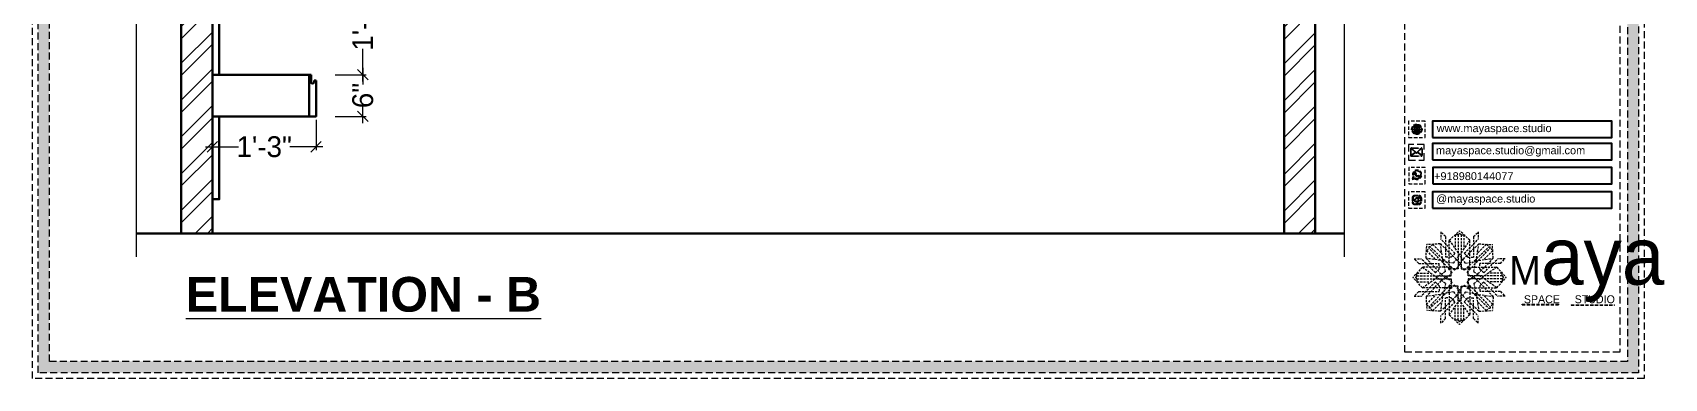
# Model space of a CAD drawing. Header units: millimetres. Extents: x 56222 to 3066687, y -650199 to -121287.
# Drawn here: x 134337.3 to 134572.5, y -183615.9 to -183566.1 of the extents above; entities that cross this region are included whole.
import ezdxf

# ---------------------------------------------------------------- set-up
doc = ezdxf.new("R2010")
doc.units = ezdxf.units.MM
doc.header["$MEASUREMENT"] = 0
doc.header["$PDMODE"] = 35
doc.linetypes.add('DASHED', pattern=[0.75, 0.5, -0.25])
doc.linetypes.add('DASHEDX2', pattern=[1.5, 1, -0.5])
doc.layers.get('Defpoints').update_dxf_attribs({"color": 220})
doc.layers.add('AR HATCH-7', color=7, linetype='Continuous')
for name, color, linetype, lineweight in [('DIM.', 250, 'Continuous', 13), ('Dimension', 10, 'DASHEDX2', 20), ('FURNITURE', 32, 'Continuous', 9), ('furniture dimensions', 1, 'DASHED', 0), ('SECTION ( SLAB PLine )', 104, 'Continuous', 30), ('Text', 7, 'Continuous', 15), ('wall', 7, 'Continuous', 30), ('XX~SLAB ( BEAM )~ ( DIM )', 7, 'Continuous', 9)]:
    doc.layers.add(name, color=color, linetype=linetype, lineweight=lineweight)
doc.styles.add('century g', font='GOTHIC.TTF')
doc.styles.get("Standard").update_dxf_attribs({"font": 'arial.ttf', "height": 6})
doc.dimstyles.new('Archana', dxfattribs={"dimtxt": 2, "dimasz": 0.75, "dimexe": 0.5, "dimexo": 0.5, "dimgap": 0, "dimtad": 0, "dimzin": 0, "dimdsep": 46, "dimlunit": 4, "dimtxsty": 'century g', "dimblk": 'OBLIQUE', "dimcen": 0, "dimdle": 1, "dimclrd": 256, "dimclre": 256, "dimclrt": 256, "dimadec": 0, "dimazin": 0, "dimtfac": 1, "dimtofl": 0, "dimtmove": 1, "dimatfit": 3, "dimfxl": 1, "dimfxlon": 1, "dimtolj": 1, "dimtzin": 0, "dimlwd": -1, "dimlwe": -1, "dimarcsym": 0})

# ---------------------------------------------------------------- blocks, each defined once
blk = doc.blocks.new('FSFSF')
at = {"color": 42, "lineweight": 5, "true_color": 0xe0ac11}
for p, q in [((28600.03, 143.51), (28600.03, 140.16)), ((28602.15, 141.41), (28600.03, 143.51)), ((28603.86, 139.69), (28608.58, 144.08)), ((28607.9, 142.22), (28608.58, 142.85)), ((28613.31, 139.69), (28608.58, 144.08)), ((28609.27, 142.22), (28608.59, 142.85)), ((28615.02, 141.41), (28617.14, 143.51)), ((28617.14, 143.51), (28617.14, 140.16)), ((28593.19, 131.45), (28593.54, 137.71)), ((28593.39, 135), (28594.56, 136.12)), ((28593.39, 135), (28597.6, 130.78)), ((28599.8, 138.06), (28593.54, 137.71)), ((28595.12, 136.69), (28594.53, 136.69)), ((28594.56, 136.12), (28594.56, 136.71)), ((28605.17, 124.98), (28594.56, 136.12)), ((28596.24, 137.86), (28595.12, 136.69)), ((28606.27, 126.08), (28595.12, 136.69)), ((28596.24, 137.86), (28600.47, 133.65)), ((28601.03, 130), (28599.8, 138.06)), ((28599.8, 138.05), (28608.58, 129.56)), ((28606.47, 133.76), (28600.03, 140.16)), ((28602.15, 141.41), (28602.15, 131.95)), ((28603.86, 126.58), (28603.86, 139.69)), ((28603.86, 139.69), (28608.58, 133.02)), ((28607.9, 142.22), (28606.58, 142.22)), ((28606.58, 142.22), (28606.58, 135.84)), ((28607.9, 142.22), (28607.9, 126.58)), ((28613.31, 139.69), (28608.59, 133.02)), ((28617.37, 138.05), (28608.59, 129.56)), ((28609.27, 142.22), (28609.27, 126.58)), ((28609.27, 142.22), (28610.59, 142.22)), ((28610.59, 142.22), (28610.59, 135.84)), ((28610.7, 133.76), (28617.14, 140.16)), ((28610.9, 126.08), (28622.05, 136.69)), ((28612.02, 124.98), (28622.62, 136.12)), ((28613.31, 126.58), (28613.31, 139.69)), ((28615.02, 141.41), (28615.02, 131.95)), ((28616.14, 130), (28617.37, 138.06)), ((28620.93, 137.86), (28616.7, 133.65)), ((28617.37, 138.06), (28623.63, 137.71)), ((28623.8, 135), (28619.59, 130.78)), ((28620.93, 137.86), (28622.05, 136.69)), ((28622.05, 136.69), (28622.64, 136.69)), ((28622.62, 136.12), (28622.62, 136.71)), ((28623.8, 135), (28622.62, 136.12)), ((28624, 131.45), (28623.65, 137.71)), ((28591.56, 127.39), (28587.17, 122.66)), ((28587.73, 131.22), (28591.08, 131.22)), ((28589.84, 129.1), (28587.73, 131.22)), ((28589.84, 129.1), (28599.29, 129.1)), ((28597.49, 124.78), (28591.08, 131.22)), ((28604.66, 127.39), (28591.56, 127.39)), ((28591.56, 127.39), (28598.23, 122.67)), ((28593.19, 131.45), (28601.69, 122.67)), ((28601.25, 130.22), (28593.19, 131.45)), ((28599.29, 126.5), (28599.29, 129.1)), ((28605.86, 129.18), (28601.03, 130)), ((28602.07, 125.39), (28601.25, 130.22)), ((28604.75, 131.95), (28602.15, 131.95)), ((28603.68, 126.54), (28603.68, 127.39)), ((28604.71, 127.57), (28603.86, 127.57)), ((28604.66, 123.35), (28604.66, 127.39)), ((28604.7, 126.58), (28604.71, 127.57)), ((28606.47, 133.76), (28604.75, 131.95)), ((28605.86, 129.18), (28608.58, 133.02)), ((28606.27, 126.08), (28608.58, 128.27)), ((28607.9, 128.92), (28608.58, 129.56)), ((28607.9, 128.92), (28608.58, 128.27)), ((28611.31, 129.18), (28608.59, 133.02)), ((28609.27, 128.92), (28608.59, 129.56)), ((28609.27, 128.92), (28608.59, 128.27)), ((28610.9, 126.08), (28608.59, 128.27)), ((28610.7, 133.76), (28612.42, 131.95)), ((28611.31, 129.18), (28616.14, 130)), ((28612.42, 131.95), (28615.02, 131.95)), ((28612.46, 126.58), (28612.46, 127.57)), ((28612.46, 127.57), (28613.31, 127.57)), ((28612.52, 123.35), (28612.52, 127.39)), ((28612.52, 127.39), (28625.63, 127.39)), ((28613.51, 126.54), (28613.51, 127.39)), ((28615.12, 125.39), (28615.94, 130.22)), ((28623.99, 131.45), (28615.5, 122.67)), ((28615.94, 130.22), (28624, 131.45)), ((28627.34, 129.1), (28617.89, 129.1)), ((28617.89, 126.5), (28617.89, 129.1)), ((28625.63, 127.39), (28618.96, 122.67)), ((28619.7, 124.78), (28626.1, 131.22)), ((28625.63, 127.39), (28630.02, 122.66)), ((28629.45, 131.22), (28626.1, 131.22)), ((28627.34, 129.1), (28629.45, 131.22)), ((28591.56, 117.94), (28587.17, 122.66)), ((28589.03, 123.35), (28588.4, 122.67)), ((28589.03, 121.98), (28588.4, 122.65)), ((28589.03, 123.35), (28589.03, 124.67)), ((28589.03, 124.67), (28595.4, 124.67)), ((28589.03, 123.35), (28604.66, 123.35)), ((28589.03, 121.98), (28604.66, 121.98)), ((28589.03, 121.98), (28589.03, 120.66)), ((28589.03, 120.66), (28595.4, 120.66)), ((28597.49, 120.54), (28591.08, 114.11)), ((28591.56, 117.94), (28598.23, 122.65)), ((28593.19, 113.88), (28601.69, 122.65)), ((28605.17, 120.35), (28594.56, 109.2)), ((28597.49, 124.78), (28599.29, 126.5)), ((28597.49, 120.54), (28599.29, 118.83)), ((28602.07, 125.39), (28598.23, 122.67)), ((28602.07, 119.94), (28598.23, 122.65)), ((28602.07, 119.94), (28601.25, 115.1)), ((28602.33, 123.35), (28601.69, 122.67)), ((28602.33, 121.98), (28601.69, 122.65)), ((28602.33, 123.35), (28602.97, 122.67)), ((28602.33, 121.98), (28602.97, 122.65)), ((28605.17, 124.98), (28602.97, 122.67)), ((28605.17, 120.35), (28602.97, 122.65)), ((28604.66, 126.54), (28603.68, 126.54)), ((28607.9, 126.58), (28603.86, 126.58)), ((28604.66, 121.98), (28604.66, 117.94)), ((28609.27, 126.58), (28613.31, 126.58)), ((28612.02, 124.98), (28614.21, 122.67)), ((28612.02, 120.35), (28614.21, 122.65)), ((28612.02, 120.35), (28622.62, 109.2)), ((28612.52, 126.54), (28613.51, 126.54)), ((28628.16, 123.35), (28612.52, 123.35)), ((28612.52, 121.98), (28612.52, 117.94)), ((28628.16, 121.98), (28612.52, 121.98)), ((28614.85, 123.35), (28614.21, 122.67)), ((28614.85, 121.98), (28614.21, 122.65)), ((28614.85, 123.35), (28615.5, 122.67)), ((28614.85, 121.98), (28615.5, 122.65)), ((28615.12, 125.39), (28618.96, 122.67)), ((28615.12, 119.94), (28618.96, 122.65)), ((28615.12, 119.94), (28615.94, 115.1)), ((28623.99, 113.88), (28615.5, 122.65)), ((28619.7, 124.78), (28617.89, 126.5)), ((28619.7, 120.54), (28617.89, 118.83)), ((28625.63, 117.94), (28618.96, 122.65)), ((28619.7, 120.54), (28626.1, 114.11)), ((28628.16, 124.67), (28621.78, 124.67)), ((28628.16, 120.66), (28621.78, 120.66)), ((28625.63, 117.94), (28630.02, 122.66)), ((28628.16, 123.35), (28628.16, 124.67)), ((28628.16, 123.35), (28628.78, 122.67)), ((28628.16, 121.98), (28628.78, 122.65)), ((28628.16, 121.98), (28628.16, 120.66)), ((28589.84, 116.23), (28587.73, 114.11)), ((28587.73, 114.11), (28591.08, 114.11)), ((28589.84, 116.23), (28599.29, 116.23)), ((28604.66, 117.94), (28591.56, 117.94)), ((28601.25, 115.1), (28593.19, 113.87)), ((28593.19, 113.87), (28593.54, 107.62)), ((28593.39, 110.32), (28597.6, 114.55)), ((28606.27, 119.15), (28595.12, 108.54)), ((28599.29, 118.83), (28599.29, 116.23)), ((28599.8, 107.17), (28608.58, 115.67)), ((28601.03, 115.23), (28599.8, 107.17)), ((28605.86, 116.05), (28601.03, 115.23)), ((28602.15, 103.82), (28602.15, 113.27)), ((28604.75, 113.27), (28602.15, 113.27)), ((28604.66, 118.78), (28603.68, 118.78)), ((28603.68, 118.78), (28603.68, 117.94)), ((28607.9, 118.65), (28603.86, 118.65)), ((28603.86, 118.65), (28603.86, 105.54)), ((28604.71, 117.66), (28603.86, 117.66)), ((28604.7, 118.65), (28604.71, 117.66)), ((28606.47, 111.47), (28604.75, 113.27)), ((28605.86, 116.05), (28608.58, 112.21)), ((28606.27, 119.15), (28608.58, 116.96)), ((28607.9, 103.01), (28607.9, 118.65)), ((28607.9, 116.31), (28608.58, 116.96)), ((28607.9, 116.31), (28608.58, 115.67)), ((28610.9, 119.15), (28608.59, 116.96)), ((28609.27, 116.31), (28608.59, 116.96)), ((28609.27, 116.31), (28608.59, 115.67)), ((28611.31, 116.05), (28608.59, 112.21)), ((28617.37, 107.17), (28608.59, 115.67)), ((28609.27, 118.65), (28613.31, 118.65)), ((28609.27, 103.01), (28609.27, 118.65)), ((28610.7, 111.47), (28612.42, 113.27)), ((28610.9, 119.15), (28622.05, 108.54)), ((28611.31, 116.05), (28616.14, 115.23)), ((28612.42, 113.27), (28615.02, 113.27)), ((28612.46, 118.65), (28612.46, 117.66)), ((28612.46, 117.66), (28613.31, 117.66)), ((28612.52, 118.78), (28613.51, 118.78)), ((28612.52, 117.94), (28625.63, 117.94)), ((28613.31, 118.65), (28613.31, 105.54)), ((28613.51, 118.78), (28613.51, 117.94)), ((28615.02, 103.82), (28615.02, 113.27)), ((28615.94, 115.1), (28624, 113.87)), ((28616.14, 115.23), (28617.37, 107.17)), ((28617.89, 118.83), (28617.89, 116.23)), ((28627.34, 116.23), (28617.89, 116.23)), ((28623.8, 110.32), (28619.59, 114.55)), ((28624, 113.87), (28623.65, 107.62)), ((28629.45, 114.11), (28626.1, 114.11)), ((28627.34, 116.23), (28629.45, 114.11)), ((28593.39, 110.32), (28594.56, 109.2)), ((28599.8, 107.17), (28593.54, 107.52)), ((28595.12, 108.54), (28594.53, 108.54)), ((28594.56, 109.2), (28594.56, 108.61)), ((28596.24, 107.37), (28595.12, 108.54)), ((28596.24, 107.37), (28600.47, 111.58)), ((28606.47, 111.47), (28600.03, 105.07)), ((28600.03, 101.71), (28600.03, 105.07)), ((28603.86, 105.54), (28608.58, 112.21)), ((28603.86, 105.54), (28608.58, 101.15)), ((28606.58, 103.01), (28606.58, 109.38)), ((28613.31, 105.54), (28608.58, 101.15)), ((28613.31, 105.54), (28608.59, 112.21)), ((28610.59, 103.01), (28610.59, 109.38)), ((28610.7, 111.47), (28617.14, 105.07)), ((28620.93, 107.37), (28616.7, 111.58)), ((28617.14, 101.71), (28617.14, 105.07)), ((28617.37, 107.17), (28623.63, 107.52)), ((28620.93, 107.37), (28622.05, 108.54)), ((28622.05, 108.54), (28622.64, 108.54)), ((28623.8, 110.32), (28622.62, 109.2)), ((28622.62, 109.2), (28622.62, 108.61)), ((28602.15, 103.82), (28600.03, 101.71)), ((28607.9, 103.01), (28606.58, 103.01)), ((28607.9, 103.01), (28608.58, 102.38)), ((28609.27, 103.01), (28608.59, 102.38)), ((28609.27, 103.01), (28610.59, 103.01)), ((28615.02, 103.82), (28617.14, 101.71))]:
    blk.add_line(p, q, dxfattribs=at)
blk = doc.blocks.new('hgwg')
at = {"layer": 'Dimension', "true_color": 0xd39e00}
h = blk.add_hatch(color=42, dxfattribs=at)
h.dxf.hatch_style = 1
h.paths.add_polyline_path([(27505.71, 45.05), (27494.27, 45.05), (27494.27, 44.9), (27505.71, 44.9)])
h = blk.add_hatch(color=42, dxfattribs=at)
h.dxf.hatch_style = 1
h.paths.add_polyline_path([(27523.3, 44.9), (27509.68, 44.9), (27509.68, 44.75), (27523.3, 44.75)])
at = {"layer": 'Dimension', "color": 42, "true_color": 0xd39e00}
for p, q in [((27494.27, 45.05), (27505.71, 45.05)), ((27494.27, 44.9), (27494.27, 45.05)), ((27494.27, 44.9), (27505.71, 44.9)), ((27505.71, 45.05), (27505.71, 44.9)), ((27509.68, 44.9), (27523.3, 44.9)), ((27509.68, 44.9), (27509.68, 44.75)), ((27509.68, 44.75), (27523.3, 44.75)), ((27523.3, 44.75), (27523.3, 44.9))]:
    blk.add_line(p, q, dxfattribs=at)
at = {"layer": 'Dimension', "color": 42, "true_color": 0xd39e00, "attachment_point": 1}
for s, width, insert, char_height in [('{\\fCinzel|b0|i0|c0|p2;\\H1.5x;M\\fAmsterdam One|b0|i0|c0|p2;\\H2x;aya}', 85.3277, (27490.17, 69.17), 6), ('{\\fCinzel|b0|i0|c0|p0;SPACE     STUDIO}', 66.129, (27494.83, 47.86), 2.5)]:
    blk.add_mtext_dynamic_manual_height_columns(s, width=width, gutter_width=30, heights=[0], dxfattribs=dict(at, insert=insert, char_height=char_height))
blk = doc.blocks.new('QEGW4TG')
at = {"layer": 'Dimension', "true_color": 0x000000}
h = blk.add_hatch(color=18, dxfattribs=at)
h.dxf.hatch_style = 1
h.paths.add_polyline_path([(2.69, 1.93, 0.170513), (2.95, 1.97, 0.190337), (3.11, 2.18, 0.316231), (3.07, 2.28), (2.79, 2.37, 0.273721), (2.69, 2.34, 0.040749), (2.63, 2.27, -0.441282), (2.53, 2.25, -0.11828), (2.06, 2.64, -0.441282), (2.07, 2.74, 0.040749), (2.13, 2.81, 0.290083), (2.14, 2.92), (2.01, 3.18, 0.316231), (1.91, 3.2, 0.190337), (1.73, 3, 0.170513), (1.72, 2.74, 0.252784)], flags=0)
h.paths.add_polyline_path([(1.19, 1.98), (1.03, 1.3, 0.550912), (1.11, 1.23), (1.75, 1.39, 6.344125)])
h.paths.add_polyline_path([(1.81, 1.7), (1.4, 1.6), (1.5, 2.03, -9.071339)], flags=16)
h.paths.add_polyline_path([(3.11, 2.16, -0.17811), (2.95, 1.97, -0.170513), (2.69, 1.93, -0.252784), (1.72, 2.74, -0.170513), (1.73, 3, -0.17811), (1.89, 3.19, -0.370089), (2.01, 3.18), (2.14, 2.92, -0.307185), (2.13, 2.8, -0.041087), (2.06, 2.73, 0.321676), (2.05, 2.65, 0.126524), (2.55, 2.24, 0.312216), (2.62, 2.26, -0.041087), (2.68, 2.34, -0.290673), (2.79, 2.37), (3.07, 2.28, -0.370089)], flags=0)
h = blk.add_hatch(color=18, dxfattribs=at)
h.dxf.hatch_style = 1
h.paths.add_polyline_path([(2.79, 2.37, 0.273721), (2.69, 2.34, 0.040749), (2.63, 2.27, -0.441282), (2.53, 2.25, -0.11828), (2.06, 2.64, -0.441282), (2.07, 2.74, 0.040749), (2.13, 2.81, 0.290083), (2.14, 2.92), (2.01, 3.18, 0.316231), (1.91, 3.2, 0.190337), (1.73, 3, 0.170513), (1.72, 2.74, 0.252784), (2.69, 1.93, 0.170513), (2.95, 1.97, 0.190337), (3.11, 2.18, 0.316231), (3.07, 2.28)])
for p, q in [((1.19, 1.98), (1.03, 1.3)), ((1.1, 1.23), (1.75, 1.39)), ((1.5, 2.03), (1.4, 1.6)), ((1.4, 1.6), (1.81, 1.7)), ((2.01, 3.18), (2.14, 2.92)), ((3.07, 2.28), (2.8, 2.36))]:
    blk.add_line(p, q)
blk.add_lwpolyline([(0, 0), (4.68, 0), (4.68, 4.68), (0, 4.68)], close=True)
for centre, radius, start, end in [((1.09, 1.29), 0.0598, 164.8483, 282.1458), ((2.39, 2.56), 1.34, 241.4727, 205.6422), ((2.39, 2.56), 1.04, 235.9962, 210.8333), ((2.09, 2.87), 0.39, 159.7007, 198.4072), ((2.96, 3.23), 1.33, 201.4218, 258.1669), ((2.07, 2.87), 0.364, 118.9685, 159.3648), ((1.94, 3.12), 0.0896, 41.8985, 123.1344), ((2.11, 2.68), 0.066, 135.9932, 224.8892), ((1.67, 3.16), 0.586, 312.4617, 321.8728), ((3.12, 3.42), 1.31, 216.5455, 243.5279), ((2.05, 2.87), 0.104, 320.3924, 28.6971), ((2.57, 2.3), 0.066, 234.2482, 323.1441), ((3.11, 1.94), 0.586, 137.2645, 146.6756), ((2.76, 2.27), 0.104, 70.4402, 138.745), ((2.75, 2.31), 0.39, 260.7301, 299.4366), ((2.76, 2.29), 0.364, 299.7725, 340.1688), ((3.03, 2.2), 0.0896, 336.0029, 57.2388)]:
    blk.add_arc(centre, radius, start, end)
blk = doc.blocks.new('ASGERG')
at = {"layer": 'Dimension', "true_color": 0x000000}
h = blk.add_hatch(color=18, dxfattribs=at)
h.dxf.hatch_style = 1
h.paths.add_polyline_path([(0.99, 1.7, 0.353872), (1.69, 1.03), (2.96, 1.03, 0.353872), (3.66, 1.7), (3.66, 2.99, 0.353872), (2.96, 3.67), (1.69, 3.67, 0.353872), (0.99, 2.99)])
h.paths.add_polyline_path([(1.27, 2.97, -0.353872), (1.72, 3.4), (2.94, 3.4, -0.353872), (3.38, 2.97), (3.38, 1.72, -0.353872), (2.94, 1.3), (1.72, 1.3, -0.353872), (1.27, 1.72)], flags=16)
h.paths.add_polyline_path([(3.02, 2.35, -1), (1.64, 2.35, -1)], flags=0)
h.paths.add_polyline_path([(2.74, 2.35, -1), (1.92, 2.35, -1)], flags=0)
h.paths.add_polyline_path([(2.86, 3.02, -1), (3.19, 3.02, -1)], flags=0)
h.paths.add_polyline_path([(1.64, 2.35, 1), (3.02, 2.35, 1)], flags=0)
h = blk.add_hatch(color=18, dxfattribs=at)
h.dxf.hatch_style = 1
h.paths.add_polyline_path([(1.64, 2.35, 1), (3.02, 2.35, 1)])
h.paths.add_polyline_path([(2.74, 2.35, -1), (1.92, 2.35, -1)], flags=16)
h = blk.add_hatch(color=18, dxfattribs=at)
h.dxf.hatch_style = 1
h.paths.add_polyline_path([(3.19, 3.02, 1), (2.86, 3.02, 1)])
for p, q in [((0.99, 2.99), (0.99, 1.7)), ((1.27, 2.97), (1.27, 1.72)), ((1.69, 3.67), (2.96, 3.67)), ((1.69, 1.03), (2.96, 1.03)), ((2.94, 3.4), (1.72, 3.4)), ((2.94, 1.3), (1.72, 1.3)), ((3.38, 2.97), (3.38, 1.72)), ((3.66, 2.99), (3.66, 1.7))]:
    blk.add_line(p, q)
blk.add_lwpolyline([(0, 0), (4.68, 0), (4.68, 4.68), (0, 4.68)], close=True)
for centre, radius in [((2.33, 2.35), 0.694), ((2.33, 2.35), 0.414), ((3.02, 3.02), 0.168)]:
    blk.add_circle(centre, radius)
for centre, radius, start, end in [((1.76, 2.89), 0.778, 94.8631, 172.8127), ((1.76, 1.8), 0.778, 187.1873, 265.1369), ((1.76, 2.91), 0.491, 94.8631, 172.8127), ((1.76, 1.78), 0.491, 187.1873, 265.1369), ((2.9, 2.91), 0.491, 7.1873, 85.1369), ((2.9, 1.78), 0.491, 274.8631, 352.8127), ((2.89, 2.89), 0.778, 7.1873, 85.1369), ((2.89, 1.8), 0.778, 274.8631, 352.8127)]:
    blk.add_arc(centre, radius, start, end)
blk = doc.blocks.new('DTGWEGEARG')
at = {"layer": 'Dimension', "true_color": 0x000000}
h = blk.add_hatch(color=18, dxfattribs=at)
h.dxf.hatch_style = 1
h.paths.add_polyline_path([(3.83, 2.34, 1), (0.85, 2.34, 1)])
h.paths.add_polyline_path([(2.51, 1.01, 0.105795), (2.96, 1.58, -0.055205), (3.3, 1.41, -0.169822)], flags=16)
h.paths.add_polyline_path([(2.41, 1.12), (2.41, 1.69, -0.058279), (2.81, 1.63, -0.103353)], flags=16)
h.paths.add_polyline_path([(2.26, 1.13, -0.101741), (1.87, 1.63, -0.057171), (2.26, 1.69)], flags=16)
h.paths.add_polyline_path([(2.17, 1.01, -0.169822), (1.38, 1.41, -0.055205), (1.72, 1.58, 0.105795)], flags=16)
h.paths.add_polyline_path([(3.02, 1.72, 0.081336), (3.13, 2.27), (3.68, 2.27, -0.152069), (3.4, 1.52, 0.05687)], flags=16)
h.paths.add_polyline_path([(2.87, 1.77, 0.061945), (2.41, 1.84), (2.41, 2.27), (2.98, 2.27, -0.081344)], flags=16)
h.paths.add_polyline_path([(2.26, 1.84, 0.060923), (1.8, 1.77, -0.081344), (1.7, 2.27), (2.26, 2.27)], flags=16)
h.paths.add_polyline_path([(1.66, 1.72, 0.05687), (1.28, 1.52, -0.152069), (1, 2.27), (1.55, 2.27, 0.081336)], flags=16)
h.paths.add_polyline_path([(2.41, 2.42), (2.41, 2.83, 0.061945), (2.87, 2.91, -0.080009), (2.98, 2.42)], flags=16)
h.paths.add_polyline_path([(3.13, 2.42, 0.080116), (3.02, 2.96, 0.05687), (3.4, 3.16, 0.028258), (3.3, 3.27, -0.055205), (2.96, 3.1, 0.105795), (2.51, 3.67, -0.36029), (3.68, 2.42)], flags=16)
h.paths.add_polyline_path([(2.26, 2.42), (1.7, 2.42, -0.080009), (1.8, 2.91, 0.060923), (2.26, 2.84)], flags=16)
h.paths.add_polyline_path([(1.55, 2.42), (1, 2.42, -0.150466), (1.28, 3.16, 0.05687), (1.66, 2.96, 0.080116)], flags=16)
h.paths.add_polyline_path([(2.41, 2.98), (2.41, 3.56, -0.103353), (2.81, 3.05, -0.058279)], flags=16)
h.paths.add_polyline_path([(2.26, 2.99, -0.057171), (1.87, 3.05, -0.101741), (2.26, 3.55)], flags=16)
h.paths.add_polyline_path([(1.72, 3.1, -0.055205), (1.38, 3.27, -0.169822), (2.17, 3.67, 0.105795)], flags=16)
blk.add_lwpolyline([(0, 0), (4.68, 0), (4.68, 4.68), (0, 4.68)], close=True)
at = {"layer": 'Dimension', "color": 18, "true_color": 0x000000}
for p, q in [((1, 2.42), (1.55, 2.42)), ((1, 2.27), (1.55, 2.27)), ((1.7, 2.42), (2.26, 2.42)), ((1.7, 2.27), (2.26, 2.27)), ((2.26, 3.55), (2.26, 2.99)), ((2.26, 2.84), (2.26, 2.42)), ((2.26, 2.27), (2.26, 1.84)), ((2.26, 1.69), (2.26, 1.13)), ((2.41, 3.56), (2.41, 2.98)), ((2.41, 2.83), (2.41, 2.42)), ((2.41, 2.42), (2.98, 2.42)), ((2.41, 2.27), (2.98, 2.27)), ((2.41, 2.27), (2.41, 1.84)), ((2.41, 1.69), (2.41, 1.12)), ((3.13, 2.42), (3.68, 2.42)), ((3.13, 2.27), (3.68, 2.27))]:
    blk.add_line(p, q, dxfattribs=at)
blk.add_circle((2.34, 2.34), 1.49, dxfattribs=at)
for centre, radius, start, end in [((2.34, 2.34), 1.34, 142.3819, 176.6093), ((2.34, 2.34), 1.34, 183.0315, 217.6181), ((2.34, 4.74), 1.9, 236.1399, 249.1595), ((2.34, -0.06), 1.9, 110.8405, 123.8601), ((2.34, 2.34), 1.34, 97.3549, 135.9073), ((2.34, 4.74), 1.75, 236.7417, 249.3811), ((2.34, -0.06), 1.75, 110.6189, 123.2583), ((2.34, 2.34), 1.34, 224.0927, 262.6451), ((3.28, 2.34), 1.73, 159.0567, 177.3789), ((3.28, 2.34), 1.73, 182.3435, 200.9433), ((3.28, 2.34), 1.58, 158.8325, 177.1302), ((3.28, 2.34), 1.58, 182.5658, 201.1675), ((3.28, 2.34), 1.73, 129.9301, 154.0867), ((3.28, 2.34), 1.73, 205.9133, 230.0699), ((2.34, 4.74), 1.9, 253.6799, 267.6253), ((2.34, -0.06), 1.9, 92.3747, 106.3201), ((3.28, 2.34), 1.58, 130.1073, 153.3446), ((2.34, 4.74), 1.75, 254.3336, 267.422), ((2.34, -0.06), 1.75, 92.578, 105.6664), ((3.28, 2.34), 1.58, 206.6554, 229.8927), ((1.4, 2.34), 1.58, 26.6554, 50.2584), ((2.34, 4.74), 1.75, 272.3248, 285.6664), ((2.34, 4.74), 1.9, 272.1415, 286.3201), ((2.34, -0.06), 1.9, 73.6799, 87.8585), ((2.34, -0.06), 1.75, 74.3336, 87.6752), ((1.4, 2.34), 1.58, 309.7416, 333.3446), ((2.34, 2.34), 1.34, 3.3907, 82.6451), ((1.4, 2.34), 1.73, 25.9133, 50.0699), ((1.4, 2.34), 1.73, 309.9301, 334.0867), ((2.34, 2.34), 1.34, 277.3549, 315.9073), ((1.4, 2.34), 1.58, 2.8698, 21.1675), ((1.4, 2.34), 1.58, 338.8325, 357.4342), ((2.34, 4.74), 1.75, 290.6189, 303.2583), ((2.34, -0.06), 1.75, 56.7417, 69.3811), ((2.34, 4.74), 1.9, 290.8405, 303.8601), ((1.4, 2.34), 1.73, 2.6211, 20.9433), ((1.4, 2.34), 1.73, 339.0567, 357.6565), ((2.34, -0.06), 1.9, 56.1399, 69.1595), ((2.34, 2.34), 1.34, 322.3819, 356.9685)]:
    blk.add_arc(centre, radius, start, end, dxfattribs=at)
blk = doc.blocks.new('_Oblique')
at = {"layer": 'wall', "color": 0, "lineweight": -2}
blk.add_line((-0.5, -0.5), (0.5, 0.5), dxfattribs=at)
blk = doc.blocks.new('*D218')
at = {"layer": 'Defpoints', "color": 0, "linetype": 'Continuous', "lineweight": 30, "transparency": 16777216}
for p in [(134363.21, -183578.18, 0), (134378.15, -183578.18, 0), (134378.15, -183582.57)]:
    blk.add_point(p, dxfattribs=at)
at = {"layer": 'furniture dimensions', "color": 5, "linetype": 'ByBlock', "transparency": 16777216}
blk.add_line((134363.21, -183578.68), (134363.21, -183583.07), dxfattribs=at)
at = {"layer": 'furniture dimensions', "color": 5, "linetype": 'Continuous', "transparency": 16777216}
for p, q in [((134378.15, -183578.68), (134378.15, -183583.07)), ((134362.21, -183582.57), (134366.96, -183582.57)), ((134379.15, -183582.57), (134374.4, -183582.57))]:
    blk.add_line(p, q, dxfattribs=at)
at = {"layer": 'furniture dimensions', "color": 5, "linetype": 'Continuous', "transparency": 16777216, "xscale": 1.5, "yscale": 1.5, "zscale": 1.5, "rotation": 180}
blk.add_blockref('_Oblique', (134363.21, -183582.57), dxfattribs=at)
at = {"layer": 'furniture dimensions', "color": 5, "linetype": 'Continuous', "transparency": 16777216, "xscale": 1.5, "yscale": 1.5, "zscale": 1.5}
blk.add_blockref('_Oblique', (134378.15, -183582.57), dxfattribs=at)
at = {"layer": 'furniture dimensions', "linetype": 'Continuous', "lineweight": 0, "transparency": 16777216, "insert": (134370.68, -183582.57), "char_height": 3, "attachment_point": 5, "style": 'century g'}
blk.add_mtext('\\A1;1\'-3"', dxfattribs=at)
blk = doc.blocks.new('*D219')
at = {"layer": 'Defpoints', "color": 0, "linetype": 'Continuous', "lineweight": 30, "transparency": 16777216}
for p in [(134380.2, -183557.27), (134375.96, -183572.18, 0), (134384.9, -183572.18)]:
    blk.add_point(p, dxfattribs=at)
at = {"layer": 'furniture dimensions', "color": 5, "linetype": 'Continuous', "transparency": 16777216}
for p, q in [((134384.9, -183556.27), (134384.9, -183561)), ((134384.9, -183573.18), (134384.9, -183568.44)), ((134380.9, -183572.18), (134385.4, -183572.18))]:
    blk.add_line(p, q, dxfattribs=at)
at = {"layer": 'furniture dimensions', "color": 5, "linetype": 'ByBlock', "transparency": 16777216}
blk.add_line((134380.9, -183557.27), (134385.4, -183557.27), dxfattribs=at)
at = {"layer": 'furniture dimensions', "color": 5, "linetype": 'Continuous', "transparency": 16777216, "xscale": 1.5, "yscale": 1.5, "zscale": 1.5}
for p, rotation in [((134384.9, -183557.27), 90), ((134384.9, -183572.18), 270)]:
    blk.add_blockref('_Oblique', p, dxfattribs=dict(at, rotation=rotation))
at = {"layer": 'furniture dimensions', "linetype": 'Continuous', "lineweight": 0, "transparency": 16777216, "insert": (134384.9, -183564.72), "char_height": 3, "attachment_point": 5, "rotation": 90, "style": 'century g'}
blk.add_mtext('\\A1;1\'-3"', dxfattribs=at)
blk = doc.blocks.new('*D235')
at = {"layer": 'Defpoints', "color": 0, "linetype": 'Continuous', "lineweight": 30, "transparency": 16777216}
for p in [(134377.15, -183572.18, 0), (134377.15, -183578.18, 0), (134384.9, -183578.18)]:
    blk.add_point(p, dxfattribs=at)
at = {"layer": 'furniture dimensions', "color": 5, "linetype": 'Continuous', "transparency": 16777216}
for p, q in [((134384.9, -183571.18), (134384.9, -183573.57)), ((134380.9, -183578.18), (134385.4, -183578.18)), ((134384.9, -183579.18), (134384.9, -183576.79))]:
    blk.add_line(p, q, dxfattribs=at)
at = {"layer": 'furniture dimensions', "color": 5, "linetype": 'ByBlock', "transparency": 16777216}
blk.add_line((134380.9, -183572.18), (134385.4, -183572.18), dxfattribs=at)
at = {"layer": 'furniture dimensions', "color": 5, "linetype": 'Continuous', "transparency": 16777216, "xscale": 1.5, "yscale": 1.5, "zscale": 1.5}
for p, rotation in [((134384.9, -183572.18), 90), ((134384.9, -183578.18), 270)]:
    blk.add_blockref('_Oblique', p, dxfattribs=dict(at, rotation=rotation))
at = {"layer": 'furniture dimensions', "linetype": 'Continuous', "lineweight": 0, "transparency": 16777216, "insert": (134384.9, -183575.18), "char_height": 3, "attachment_point": 5, "rotation": 90, "style": 'century g'}
blk.add_mtext('\\A1;6"', dxfattribs=at)

msp = doc.modelspace()

# ---------------------------------------------------------------- hatches: boundary and pattern name
at = {"layer": 'AR HATCH-7', "lineweight": 18, "true_color": 0x939598, "transparency": 33554687}
h = msp.add_hatch(dxfattribs=at)
h.set_pattern_fill('ANSI32', color=252, scale=10)
h.set_pattern_definition([(45, (1645.3287, -95.8106), (-2.65165043, 2.65165043), []), (45, (1647.0965, -95.8106), (-2.65165043, 2.65165043), [])])
h.paths.add_polyline_path([(134363.21, -183468.04), (134358.71, -183468.04), (134358.71, -183595.04), (134363.21, -183595.04)])
h.paths.add_polyline_path([(134522.21, -183481.04), (134517.71, -183481.04), (134517.71, -183595.04), (134522.21, -183595.04)])
at = {"layer": 'Dimension', "true_color": 0xd39e00}
h = msp.add_hatch(color=42, dxfattribs=at)
h.paths.add_polyline_path([(134338.1, -183452.71), (134338.1, -183615.12), (134568.84, -183615.12), (134568.84, -183452.71)])
h.paths.add_polyline_path([(134339.72, -183454.33), (134567.22, -183454.33), (134567.22, -183613.5), (134339.72, -183613.5)], flags=16)
at = {"layer": 'Dimension', "true_color": 0x000000}
h = msp.add_hatch(color=18, dxfattribs=at)
h.dxf.hatch_style = 1
h.paths.add_polyline_path([(134537.47, -183583.92, 0.414214), (134537.65, -183583.75), (134537.65, -183582.89, 0.414214), (134537.47, -183582.72), (134536.11, -183582.72, 0.414214), (134535.94, -183582.89), (134535.94, -183583.75, 0.414214), (134536.11, -183583.92)])
h.paths.add_polyline_path([(134536.92, -183583.4), (134537.55, -183583.82, -0.198912), (134537.47, -183583.85), (134536.11, -183583.85, -0.198912), (134536.03, -183583.82), (134536.66, -183583.4), (134536.79, -183583.52)], flags=16)
h.paths.add_polyline_path([(134536.79, -183583.43), (134536.1, -183582.78, -0.028783), (134536.11, -183582.78), (134537.47, -183582.78, -0.028783), (134537.49, -183582.78)], flags=16)
h.paths.add_polyline_path([(134536.97, -183583.36), (134537.55, -183582.81, -0.202482), (134537.58, -183582.89), (134537.58, -183583.75, -0.043076), (134537.58, -183583.77)], flags=16)
h.paths.add_polyline_path([(134536.62, -183583.36), (134536, -183583.77, -0.043076), (134536, -183583.75), (134536, -183582.89, -0.202482), (134536.03, -183582.81)], flags=16)

# ---------------------------------------------------------------- linework, layer by layer
at = {"color": 18, "true_color": 0x000000, "elevation": 0.12}
for points in [[(134539.13, -183581.23), (134564.99, -183581.23), (134564.99, -183578.86), (134539.13, -183578.86)], [(134539.13, -183584.45), (134564.99, -183584.45), (134564.99, -183582.09), (134539.13, -183582.09)], [(134539.15, -183587.89), (134564.99, -183587.89), (134564.99, -183585.53), (134539.15, -183585.53)], [(134539.13, -183591.41), (134564.99, -183591.41), (134564.99, -183589.05), (134539.13, -183589.05)]]:
    msp.add_lwpolyline(points, close=True, dxfattribs=at)
at = {"layer": 'Dimension', "color": 18, "true_color": 0x000000}
for p, q in [((134535.94, -183582.89, 0.12), (134535.94, -183583.75, 0.12)), ((134536, -183582.89, 0.12), (134536, -183583.75, 0.12)), ((134536.03, -183582.81, 0.12), (134536.62, -183583.36, 0.12)), ((134536.1, -183582.78, 0.12), (134536.79, -183583.43, 0.12)), ((134536.11, -183582.72, 0.12), (134537.47, -183582.72, 0.12)), ((134536.11, -183582.78, 0.12), (134537.47, -183582.78, 0.12)), ((134536.79, -183583.43, 0.12), (134537.49, -183582.78, 0.12)), ((134536.97, -183583.36, 0.12), (134537.55, -183582.81, 0.12)), ((134537.58, -183582.89, 0.12), (134537.58, -183583.75, 0.12)), ((134537.65, -183582.89, 0.12), (134537.65, -183583.75, 0.12)), ((134536, -183583.77, 0.12), (134536.62, -183583.36, 0.12)), ((134536.03, -183583.82, 0.12), (134536.66, -183583.4, 0.12)), ((134536.11, -183583.85, 0.12), (134537.47, -183583.85, 0.12)), ((134536.11, -183583.92, 0.12), (134537.47, -183583.92, 0.12)), ((134536.66, -183583.4, 0.12), (134536.79, -183583.52, 0.12)), ((134536.79, -183583.52, 0.12), (134536.92, -183583.4, 0.12)), ((134537.55, -183583.82, 0.12), (134536.92, -183583.4, 0.12)), ((134537.58, -183583.77, 0.12), (134536.97, -183583.36, 0.12))]:
    msp.add_line(p, q, dxfattribs=at)
at = {"layer": 'Dimension', "color": 42, "true_color": 0xd39e00, "elevation": 0.12}
for points in [[(134337.29, -183451.9), (134569.65, -183451.9), (134569.65, -183615.93), (134337.29, -183615.93)], [(134338.1, -183452.71), (134568.84, -183452.71), (134568.84, -183615.12), (134338.1, -183615.12)], [(134339.72, -183454.33), (134567.22, -183454.33), (134567.22, -183613.5), (134339.72, -183613.5)], [(134535.12, -183612.17), (134535.12, -183455.66), (134566.12, -183455.66), (134566.12, -183612.17)]]:
    msp.add_lwpolyline(points, close=True, dxfattribs=at)
at = {"layer": 'Dimension', "elevation": 0.12}
msp.add_lwpolyline([(134535.67, -183584.47), (134537.91, -183584.47), (134537.91, -183582.22), (134535.67, -183582.22)], close=True, dxfattribs=at)
at = {"layer": 'Dimension', "color": 18, "true_color": 0x000000}
for centre, radius, start, end in [((134536.11, -183582.89, 0.12), 0.172, 90, 180), ((134536.11, -183582.89, 0.12), 0.107, 134.2135, 180), ((134536.11, -183582.89, 0.12), 0.107, 90, 96.5948), ((134537.47, -183582.89, 0.12), 0.172, 0, 90), ((134537.47, -183582.89, 0.12), 0.107, 83.4052, 90), ((134537.47, -183582.89, 0.12), 0.107, 0, 45.7865), ((134536.11, -183583.75, 0.12), 0.172, 180, 270), ((134536.11, -183583.75, 0.12), 0.107, 180, 189.8662), ((134536.11, -183583.75, 0.12), 0.107, 225, 270), ((134537.47, -183583.75, 0.12), 0.172, 270, 0), ((134537.47, -183583.75, 0.12), 0.107, 270, 315), ((134537.47, -183583.75, 0.12), 0.107, 350.1338, 0)]:
    msp.add_arc(centre, radius, start, end, dxfattribs=at)
at = {"layer": 'FURNITURE', "lineweight": 30}
for p, q in [((134377.15, -183572.18, 0), (134377.15, -183578.18, 0)), ((134377.15, -183572.18, 0), (134377.43, -183572.18, 0)), ((134377.43, -183572.18, 0), (134377.43, -183573.26, 0)), ((134377.87, -183573.26, 0), (134377.87, -183573.01, 0)), ((134377.87, -183573.01, 0), (134378.15, -183573.01, 0)), ((134363.21, -183592.04), (134363.21, -183580.15))]:
    msp.add_line(p, q, dxfattribs=at)
at = {"layer": 'FURNITURE', "color": 5, "lineweight": 30}
for points in [[(134363.21, -183572.18), (134363.21, -183512.68), (134364.21, -183512.68), (134364.21, -183572.18)], [(134364.21, -183578.18), (134364.21, -183590.12), (134363.21, -183590.12), (134363.21, -183578.18)]]:
    msp.add_lwpolyline(points, dxfattribs=at)
at = {"layer": 'FURNITURE', "lineweight": 30, "elevation": 0}
msp.add_lwpolyline([(134378.15, -183573.01), (134378.15, -183578.18), (134363.21, -183578.18), (134363.21, -183572.18), (134377.43, -183572.18)], dxfattribs=at)
at = {"layer": 'FURNITURE', "lineweight": 30}
msp.add_arc((134377.65, -183573.26, 0), 0.22, 180, 0, dxfattribs=at)
at = {"layer": 'SECTION ( SLAB PLine )', "color": 1}
msp.add_line((134352.2, -183595.04), (134526.4, -183595.04), dxfattribs=at)
at = {"layer": 'Text', "color": 251, "linetype": 'Continuous', "lineweight": 0, "true_color": 0x636466}
for points in [[(134352.2, -183458.23), (134352.2, -183527.41), (134350.94, -183528.19), (134353.37, -183528.44), (134352.2, -183529.28), (134352.2, -183598.41)], [(134526.4, -183458.23), (134526.4, -183527.41), (134525.14, -183528.19), (134527.57, -183528.44), (134526.4, -183529.28), (134526.4, -183598.41)]]:
    msp.add_lwpolyline(points, dxfattribs=at)
at = {"layer": 'XX~SLAB ( BEAM )~ ( DIM )', "lineweight": 30}
msp.add_lwpolyline([(134358.71, -183468.04), (134363.21, -183468.04), (134363.21, -183595.04), (134358.71, -183595.04)], close=True, dxfattribs=at)
msp.add_lwpolyline([(134522.21, -183481.04), (134522.21, -183595.04), (134517.71, -183595.04), (134517.71, -183481.04)], dxfattribs=at)

# ---------------------------------------------------------------- block references
at = {"layer": 'Dimension', "xscale": 0.5051304868093502, "yscale": 0.5051304868093502, "zscale": 0.5051304868093502}
msp.add_blockref('DTGWEGEARG', (134535.68, -183581.23, 0.12), dxfattribs=at)
at = {"layer": 'Dimension', "color": 42, "true_color": 0xd39e00}
for name, p, xscale, yscale, zscale in [('QEGW4TG', (134535.69, -183587.89, 0.12), 0.5051304868093502, 0.5051304868093502, 0.5051304868093502), ('ASGERG', (134535.68, -183591.41, 0.12), 0.5051304868093502, 0.5051304868093502, 0.5051304868093502), ('FSFSF', (125552.59, -183639.94, 0.12), 0.3142564531961196, 0.3142564531961196, 0.3142564531961196), ('hgwg', (121942.96, -183625.91, 0.12), 0.4586074037203119, 0.4586074037203119, 0.4586074037203119)]:
    msp.add_blockref(name, p, dxfattribs=dict(at, xscale=xscale, yscale=yscale, zscale=zscale))

# ---------------------------------------------------------------- texts
at = {"color": 18, "true_color": 0x000000, "char_height": 1.1295, "attachment_point": 1}
for s, width, gutter_width, insert in [('www.mayaspace.studio', 7.5848, 6.34, (134539.72, -183579.32, 0.12)), ('mayaspace.studio@gmail.com', 4.7319, 3.96, (134539.63, -183582.51, 0.12)), ('+918980144077', 18.4523, 3.96, (134539.34, -183586.23, 0.12)), ('@mayaspace.studio', 4.7319, 3.96, (134539.63, -183589.47, 0.12))]:
    msp.add_mtext_dynamic_manual_height_columns(s, width=width, gutter_width=gutter_width, heights=[0], dxfattribs=dict(at, insert=insert))
at = {"layer": 'DIM.', "color": 1, "insert": (134359.37, -183601.32), "char_height": 5, "attachment_point": 1}
msp.add_mtext_dynamic_manual_height_columns('{\\fArial|b1|i0|c0|p34;\\LELEVATION - B}', width=111.5588, gutter_width=1, heights=[0], dxfattribs=at)

# ---------------------------------------------------------------- dimensions: what is measured, and where the dimension line sits
at = {"layer": 'furniture dimensions', "color": 5, "linetype": 'Continuous', "lineweight": 0}
for base, p1, p2, picture, middle in [((134384.9, -183572.18), (134380.2, -183557.27), (134375.96, -183572.18, 0), '*D219', (134384.9, -183564.72)), ((134384.9, -183578.18), (134377.15, -183572.18, 0), (134377.15, -183578.18, 0), '*D235', (134384.9, -183575.18))]:
    dim = msp.add_linear_dim(base=base, p1=p1, p2=p2, angle=90, dimstyle='Archana', override={"dimtxt": 3, "dimasz": 1.5, "dimdec": 0, "dimclrd": 5, "dimclre": 5, "dimfxl": 4}, dxfattribs=at)
    dim.commit()
    dim.dimension.update_dxf_attribs({"geometry": picture, "text_midpoint": middle})
dim = msp.add_linear_dim(base=(134378.15, -183582.57), p1=(134363.21, -183578.18, 0), p2=(134378.15, -183578.18, 0), dimstyle='Archana', override={"dimtxt": 3, "dimasz": 1.5, "dimdec": 0, "dimclrd": 5, "dimclre": 5, "dimfxl": 4}, dxfattribs=at)
dim.commit()
dim.dimension.update_dxf_attribs({"geometry": '*D218', "text_midpoint": (134370.68, -183582.57)})

doc.saveas('drawing.dxf')
